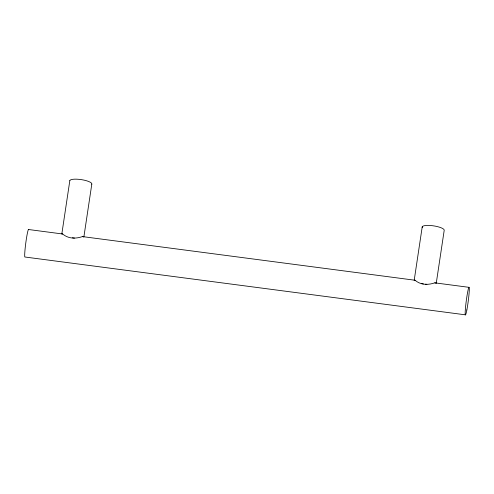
<?xml version="1.0" encoding="UTF-8"?>
<svg xmlns="http://www.w3.org/2000/svg" width="494" height="494" viewBox="0 0 494 494"><rect width="100%" height="100%" fill="white"/><g stroke="black" fill="none" stroke-linecap="round" stroke-linejoin="round"><path stroke-width="0.74" d="M61.818 234.014L69.827 180.613M83.887 236.879L91.804 184.138M422.216 226.87L414.2 280.265L415.04 280.246C420.641 285.106 428.076 285.18 434.8 282.84L468.948 287.323M436.27 283.13L444.192 230.395A11.158 2.797 8.5 0 0 432.614 225.727A11.158 2.797 8.5 0 0 422.351 227.623M415.04 280.246L82.412 236.589C75.687 238.923 68.258 238.855 62.652 233.995L28.467 229.506M62.318 233.977L62.652 233.995M72.402 237.818L74.489 238.096M421.302 283.612L423.395 283.889M425.482 284.161L426.878 284.346M465.533 314.845L25.052 257.028A13.949 0.994 -82.5 0 1 25.83 242.671A13.949 0.994 -82.5 0 1 28.714 229.642M434.8 282.84L436.041 283.13M82.412 236.589L83.653 236.879M69.808 180.613A11.158 2.797 8.5 0 1 81.677 179.68A11.158 2.797 8.5 0 1 91.822 184.145M466.849 309.973A13.949 0.994 -82.5 0 0 469.195 287.459A13.949 0.994 -82.5 0 0 465.681 305.817A13.949 0.994 -82.5 0 0 466.849 309.973"/></g></svg>
